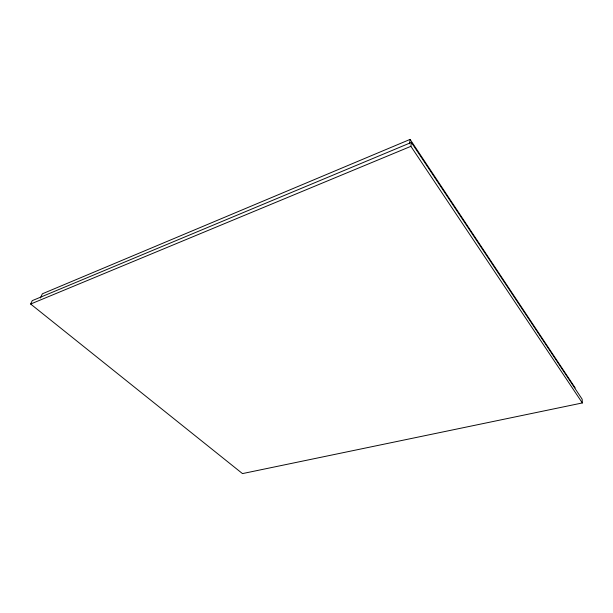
<?xml version="1.0" encoding="UTF-8"?>
<svg xmlns="http://www.w3.org/2000/svg" width="613" height="613" viewBox="0 0 613 613"><rect width="100%" height="100%" fill="white"/><g stroke="black" fill="none" stroke-linecap="round" stroke-linejoin="round"><path stroke-width="0.92" d="M582.35 402.948L410.886 146.331L411.369 142.423L32.228 300.654L30.65 304.033L242.48 473.596L582.35 402.948L582.143 399.193L411.369 142.423M409.553 143.779L410.097 139.404L42.351 293.811L40.42 297.987M30.65 304.033L410.886 146.331M410.097 139.404L575.193 387.914"/></g></svg>
